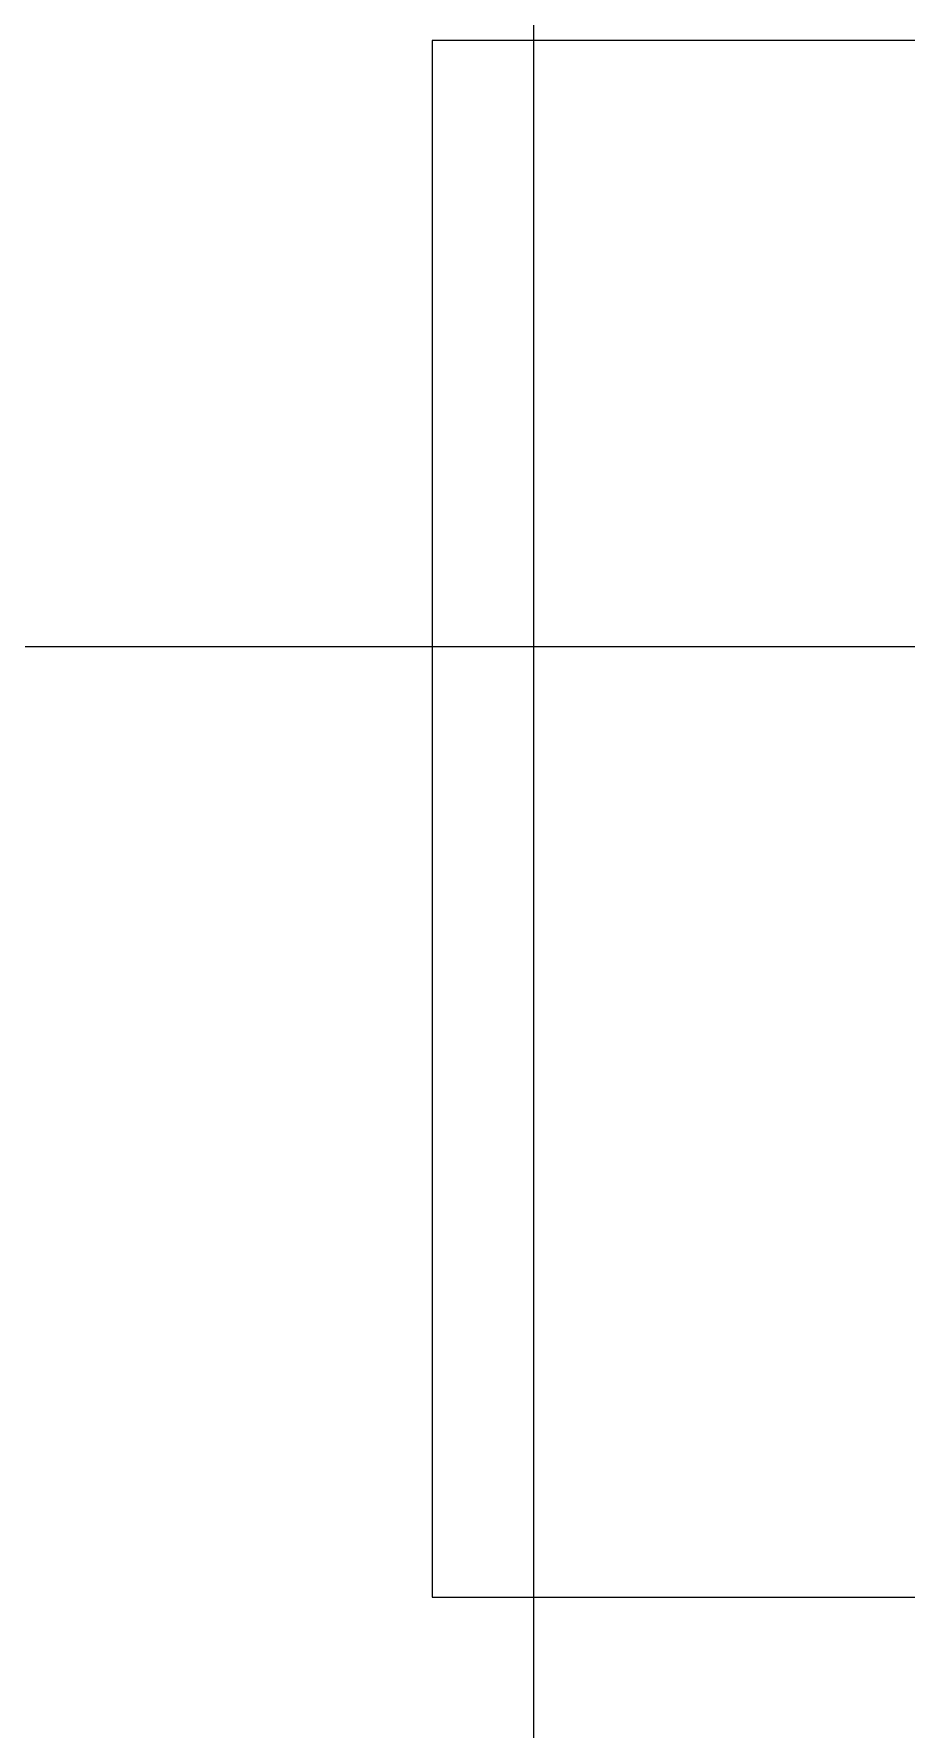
# Model space of a CAD drawing. Header units: inches. Extents: x -12418 to 183584, y -29325 to 19878.
# Drawn here: x 33959 to 34379, y -11922 to -11105 of the extents above; entities that cross this region are included whole.
import ezdxf

# ---------------------------------------------------------------- set-up
doc = ezdxf.new("R2010")
doc.units = ezdxf.units.IN
doc.header["$LTSCALE"] = 25
doc.header["$MEASUREMENT"] = 0
doc.linetypes.add('DASHDOT', pattern=[25.4, 12.7, -6.35, 0, -6.35])
doc.layers.get('0').update_dxf_attribs({"color": 8})
doc.layers.add('00-Ground Floor$0$False Ceiling', color=251, linetype='Continuous')
for name, color, linetype, lineweight in [('00-Ground Floor$0$LOADING', 253, 'Continuous', 5), ('00-Ground Floor$0$NEW Wall', 166, 'Continuous', 5), ('E-LITE-CLNG-CNDT', 6, 'DASHDOT', 35)]:
    doc.layers.add(name, color=color, linetype=linetype, lineweight=lineweight)

# ---------------------------------------------------------------- blocks, each defined once
blk = doc.blocks.new('*X143')
at = {"color": 0}
for p, q in [((13, 1), (13, 1)), ((13, 1), (13, 1)), ((13, 1), (13, 1)), ((13, 1), (13, 1)), ((13, 1), (13, 1)), ((13, 1), (13, 1)), ((13, 1), (13, 1)), ((13, 1), (13, 1)), ((13, 1), (13, 1)), ((13, 1), (13, 1)), ((13, 1), (13, 1)), ((13, 1), (13, 1)), ((13, 1), (13, 1)), ((13, 1), (13, 1)), ((13, 1), (13, 1)), ((13, 1), (14, 1)), ((13, 1), (14, 1)), ((13, 1), (14, 1)), ((13, 1), (13, 1)), ((13, 1), (13, 1)), ((13, 1), (13, 1)), ((13, 1), (13, 1)), ((13, 1), (13, 1)), ((13, 1), (13, 1)), ((13, 1), (13, 1)), ((13, 1), (13, 1)), ((13, 1), (13, 1)), ((13, 1), (13, 1)), ((13, 1), (13, 1)), ((13, 1), (13, 1)), ((13, 1), (13, 1)), ((13, 1), (13, 1)), ((13, 1), (13, 1)), ((13, 1), (13, 1)), ((13, 1), (13, 1)), ((13, 1), (13, 1)), ((13, 1), (13, 1)), ((13, 1), (13, 1)), ((13, 1), (13, 1)), ((13, 1), (13, 1)), ((13, 1), (13, 1)), ((13, 1), (13, 1)), ((13, 1), (13, 1)), ((13, 1), (13, 1)), ((13, 1), (13, 1)), ((13, 1), (13, 1)), ((13, 1), (13, 1)), ((13, 1), (13, 1)), ((13, 1), (13, 1)), ((13, 1), (13, 1)), ((13, 1), (13, 1)), ((13, 1), (13, 1)), ((13, 1), (13, 1)), ((13, 1), (13, 1)), ((13, 1), (13, 1)), ((13, 1), (13, 1)), ((13, 1), (13, 1)), ((13, 1), (13, 1)), ((13, 1), (13, 1)), ((13, 1), (13, 1)), ((13, 1), (13, 1)), ((13, 1), (13, 1)), ((13, 1), (13, 1)), ((13, 1), (13, 1)), ((13, 1), (13, 1)), ((13, 1), (13, 1)), ((13, 1), (13, 1)), ((13, 1), (13, 1)), ((13, 1), (13, 1)), ((13, 1), (13, 1)), ((13, 1), (13, 1)), ((13, 1), (13, 1)), ((13, 1), (13, 1)), ((13, 1), (13, 1)), ((13, 1), (13, 1)), ((13, 1), (13, 1)), ((13, 1), (13, 1)), ((13, 1), (13, 1)), ((13, 1), (13, 1)), ((13, 1), (13, 1)), ((13, 1), (13, 1)), ((13, 1), (13, 1)), ((13, 1), (13, 1)), ((13, 1), (13, 1)), ((13, 1), (13, 1)), ((13, 1), (13, 1)), ((13, 1), (13, 1)), ((13, 1), (13, 1)), ((13, 1), (13, 1)), ((13, 1), (13, 1)), ((13, 1), (13, 1)), ((13, 1), (13, 1)), ((13, 1), (13, 1)), ((13, 1), (13, 1)), ((13, 1), (13, 1)), ((13, 1), (13, 1)), ((13, 1), (13, 1)), ((13, 1), (13, 1)), ((13, 1), (13, 1)), ((13, 1), (13, 1)), ((13, 1), (13, 1)), ((13, 1), (13, 1)), ((13, 1), (13, 1)), ((13, 1), (13, 1)), ((13, 1), (13, 1)), ((13, 1), (13, 1)), ((13, 1), (13, 1)), ((13, 1), (13, 1)), ((13, 1), (13, 1)), ((13, 1), (13, 1)), ((13, 1), (13, 1)), ((13, 1), (13, 1)), ((13, 1), (13, 1)), ((13, 1), (13, 1)), ((13, 1), (13, 1)), ((13, 1), (13, 1)), ((13, 1), (13, 1)), ((13, 1), (13, 1)), ((13, 1), (13, 1)), ((13, 1), (13, 1)), ((13, 1), (13, 1)), ((13, 1), (13, 1)), ((13, 1), (13, 1)), ((13, 1), (14, 1)), ((13, 0), (13, 0)), ((13, 0), (13, 0)), ((13, 0), (13, 0)), ((13, 0), (13, 0)), ((13, 0), (13, 0)), ((13, 0), (13, 0)), ((13, 0), (13, 0)), ((13, 0), (13, 0)), ((13, 0), (13, 0)), ((13, 0), (13, 0)), ((13, 0), (13, 0)), ((13, 0), (13, 0)), ((13, 0), (13, 0)), ((13, 0), (13, 0)), ((13, 0), (13, 0)), ((13, 0), (13, 0)), ((13, 0), (13, 0)), ((13, 0), (13, 0)), ((13, 0), (13, 0)), ((13, 0), (13, 0)), ((13, 0), (13, 0)), ((13, 0), (13, 0)), ((13, 0), (13, 0)), ((13, 0), (13, 0)), ((13, 0), (13, 0)), ((13, 0), (13, 0)), ((13, 0), (13, 0)), ((13, 0), (13, 0)), ((13, 0), (13, 0)), ((13, 0), (13, 0)), ((13, 0), (13, 0)), ((13, 0), (13, 0)), ((13, 0), (13, 0)), ((13, 0), (13, 0)), ((13, 0), (13, 0)), ((13, 0), (13, 0)), ((13, 0), (13, 0)), ((13, 0), (13, 0)), ((13, 0), (13, 0)), ((13, 0), (13, 0)), ((13, 0), (13, 0)), ((13, 0), (13, 0)), ((13, 0), (13, 0)), ((13, 0), (13, 0)), ((13, 0), (13, 0)), ((13, 0), (13, 0)), ((13, 0), (13, 0)), ((13, 0), (13, 0)), ((13, 0), (14, 0)), ((13, 0), (14, 0)), ((13, 0), (13, 0)), ((13, 0), (14, 0)), ((14, 1), (14, 1)), ((14, 1), (14, 1)), ((14, 1), (14, 1)), ((14, 1), (14, 1)), ((14, 1), (14, 1)), ((14, 1), (14, 1)), ((14, 1), (14, 1)), ((14, 1), (14, 1)), ((14, 1), (14, 1)), ((14, 1), (14, 1)), ((14, 1), (14, 1)), ((14, 1), (14, 1)), ((14, 1), (14, 1)), ((14, 1), (14, 1)), ((14, 1), (14, 1)), ((14, 1), (14, 1)), ((14, 1), (14, 1)), ((14, 1), (14, 1)), ((14, 1), (14, 1)), ((14, 1), (14, 1)), ((14, 1), (14, 1)), ((14, 1), (14, 1)), ((14, 1), (14, 1)), ((14, 1), (14, 1)), ((14, 1), (14, 1)), ((14, 1), (14, 1)), ((14, 1), (14, 1)), ((14, 1), (14, 1)), ((14, 1), (14, 1)), ((14, 1), (14, 1)), ((14, 1), (14, 1)), ((14, 1), (14, 1)), ((14, 1), (14, 1)), ((14, 1), (14, 1)), ((14, 1), (14, 1)), ((14, 1), (14, 1)), ((14, 1), (14, 1)), ((14, 1), (14, 1)), ((14, 1), (14, 1)), ((14, 1), (14, 1)), ((14, 1), (14, 1)), ((14, 1), (14, 1)), ((14, 1), (14, 1)), ((14, 1), (14, 1)), ((14, 1), (14, 1)), ((14, 1), (14, 1)), ((14, 1), (14, 1)), ((14, 1), (14, 1)), ((14, 1), (14, 1)), ((14, 1), (14, 1)), ((14, 1), (14, 1)), ((14, 1), (14, 1)), ((14, 1), (14, 1)), ((14, 1), (14, 1)), ((14, 1), (14, 1)), ((14, 1), (14, 1)), ((14, 1), (14, 1)), ((14, 1), (14, 1)), ((14, 1), (14, 1)), ((14, 1), (14, 1)), ((14, 1), (14, 1)), ((14, 1), (14, 1)), ((14, 1), (14, 1)), ((14, 1), (14, 1)), ((14, 1), (14, 1)), ((14, 1), (14, 1)), ((14, 1), (14, 1)), ((14, 1), (14, 1)), ((14, 1), (14, 1)), ((14, 1), (14, 1)), ((14, 1), (14, 1)), ((14, 1), (14, 1)), ((14, 1), (14, 1)), ((14, 1), (14, 1)), ((14, 1), (14, 1)), ((14, 1), (14, 1)), ((14, 1), (14, 1)), ((14, 1), (14, 1)), ((14, 1), (14, 1)), ((14, 1), (14, 1)), ((14, 1), (14, 1)), ((14, 1), (14, 1)), ((14, 1), (14, 1)), ((14, 1), (14, 1)), ((14, 1), (14, 1)), ((14, 1), (14, 1)), ((14, 1), (14, 1)), ((14, 1), (14, 1)), ((14, 1), (14, 1)), ((14, 1), (14, 1)), ((14, 1), (14, 1)), ((14, 1), (14, 1)), ((14, 1), (14, 1)), ((14, 1), (14, 1)), ((14, 0), (14, 0)), ((14, 0), (14, 0)), ((14, 0), (14, 0)), ((14, 0), (14, 0)), ((14, 0), (14, 0)), ((14, 0), (14, 0)), ((14, 0), (14, 0)), ((14, 0), (14, 0)), ((14, 0), (14, 0)), ((14, 0), (14, 0)), ((14, 0), (14, 0)), ((14, 0), (14, 0)), ((14, 0), (14, 0)), ((14, 0), (14, 0)), ((14, 0), (14, 0)), ((14, 0), (14, 0)), ((14, 0), (14, 0)), ((14, 0), (14, 0)), ((14, 0), (14, 0)), ((14, 0), (14, 0)), ((14, 0), (14, 0)), ((14, 0), (14, 0)), ((14, 0), (14, 0)), ((14, 0), (14, 0)), ((14, 0), (14, 0)), ((14, 0), (14, 0)), ((14, 0), (14, 0)), ((14, 0), (14, 0)), ((14, 0), (14, 0)), ((14, 0), (14, 0)), ((14, 0), (14, 0)), ((14, 0), (14, 0)), ((14, 0), (14, 0)), ((14, 0), (14, 0)), ((14, 0), (14, 0)), ((14, 0), (14, 0)), ((14, 0), (14, 0)), ((14, 0), (14, 0)), ((14, 0), (14, 0)), ((14, 0), (14, 0)), ((14, 0), (14, 0)), ((14, 0), (14, 0)), ((14, 0), (14, 0)), ((14, 0), (14, 0)), ((14, 0), (14, 0)), ((14, 0), (14, 0)), ((14, 0), (14, 0)), ((14, 0), (14, 0)), ((13, 0), (13, 0)), ((13, 0), (14, 0)), ((13, 0), (13, 0)), ((13, 0), (14, 0)), ((13, 0), (13, 0)), ((13, 0), (14, 0)), ((13, 0), (13, 0)), ((13, 0), (13, 0)), ((13, 0), (13, 0)), ((13, 0), (13, 0)), ((13, 0), (14, 0)), ((13, 0), (13, 0)), ((13, 0), (14, 0)), ((13, 0), (13, 0)), ((13, 0), (14, 0)), ((13, 0), (13, 0)), ((13, 0), (14, 0)), ((13, 0), (13, 0)), ((13, 0), (14, 0)), ((13, 0), (13, 0)), ((13, 0), (14, 0)), ((13, 0), (13, 0)), ((13, 0), (14, 0)), ((13, 0), (13, 0)), ((13, 0), (13, 0)), ((13, 0), (13, 0)), ((13, 0), (14, 0)), ((13, 0), (13, 0)), ((13, 0), (14, 0)), ((13, 0), (13, 0)), ((13, 0), (14, 0)), ((13, 0), (13, 0)), ((13, 0), (14, 0)), ((13, 0), (13, 0)), ((13, 0), (13, 0)), ((13, 0), (13, 0)), ((13, 0), (13, 0)), ((13, 0), (13, 0)), ((13, 0), (13, 0)), ((13, 0), (13, 0)), ((13, 0), (13, 0)), ((13, 0), (13, 0)), ((13, 0), (13, 0)), ((13, 0), (13, 0)), ((13, 0), (13, 0)), ((13, 0), (13, 0)), ((13, 0), (13, 0)), ((13, 0), (13, 0)), ((13, 0), (13, 0)), ((13, 0), (13, 0)), ((13, 0), (13, 0)), ((13, 0), (13, 0)), ((13, 0), (13, 0)), ((13, 0), (13, 0)), ((13, 0), (13, 0)), ((13, 0), (13, 0)), ((13, 0), (13, 0)), ((13, 0), (13, 0)), ((13, 0), (13, 0)), ((13, 0), (13, 0)), ((13, 0), (13, 0)), ((13, 0), (13, 0)), ((13, 0), (13, 0)), ((13, 0), (13, 0)), ((13, -1), (13, -1)), ((13, -1), (13, -1)), ((13, -1), (13, -1)), ((13, -1), (13, -1)), ((13, -1), (13, -1)), ((13, -1), (14, -1)), ((13, -1), (13, -1)), ((14, 0), (14, 0)), ((14, 0), (14, 0)), ((14, 0), (14, 0)), ((14, 0), (14, 0)), ((14, 0), (14, 0)), ((14, 0), (14, 0)), ((14, 0), (14, 0)), ((14, 0), (14, 0)), ((14, 0), (14, 0)), ((14, 0), (14, 0)), ((14, 0), (14, 0)), ((14, 0), (14, 0)), ((14, 0), (14, 0)), ((14, 0), (14, 0)), ((14, 0), (14, 0)), ((13, 0), (14, 0)), ((14, 0), (14, 0)), ((14, 0), (14, 0)), ((14, 0), (14, 0)), ((14, 0), (14, 0)), ((14, 0), (14, 0)), ((14, 0), (14, 0)), ((14, 0), (14, 0)), ((14, 0), (14, 0)), ((14, 0), (14, 0)), ((14, 0), (14, 0)), ((14, 0), (14, 0)), ((14, 0), (14, 0)), ((14, 0), (14, 0)), ((14, 0), (14, 0)), ((14, 0), (14, 0)), ((14, 0), (14, 0)), ((14, 0), (14, 0)), ((14, 0), (14, 0)), ((14, 0), (14, 0)), ((14, 0), (14, 0)), ((14, 0), (14, 0)), ((14, 0), (14, 0)), ((14, 0), (14, 0)), ((14, 0), (14, 0)), ((14, 0), (14, 0)), ((14, 0), (14, 0)), ((14, 0), (14, 0)), ((14, 0), (14, 0)), ((14, 0), (14, 0)), ((14, 0), (14, 0)), ((14, 0), (14, 0)), ((14, 0), (14, 0)), ((14, 0), (14, 0)), ((14, 0), (14, 0)), ((14, -1), (14, -1)), ((14, -1), (14, -1)), ((14, -1), (14, -1)), ((14, -1), (14, -1)), ((14, -1), (14, -1))]:
    blk.add_line(p, q, dxfattribs=at)
blk = doc.blocks.new('*X142')
at = {"color": 0}
for p, q in [((5, 3), (5, 3)), ((5, 3), (5, 3)), ((5, 3), (5, 3)), ((5, 3), (5, 3)), ((5, 3), (5, 3)), ((5, 3), (5, 3)), ((5, 3), (5, 3)), ((5, 3), (5, 3)), ((5, 3), (5, 3)), ((5, 3), (5, 3)), ((5, 3), (5, 3)), ((5, 3), (5, 3)), ((5, 3), (5, 3)), ((5, 3), (5, 3)), ((5, 3), (5, 3)), ((5, 3), (5, 3)), ((5, 3), (5, 3)), ((5, 3), (5, 3)), ((5, 3), (5, 3)), ((5, 3), (5, 3)), ((5, 3), (5, 3)), ((5, 3), (5, 3)), ((5, 3), (5, 3)), ((5, 3), (5, 3)), ((5, 3), (5, 3)), ((5, 3), (5, 3)), ((5, 3), (5, 3)), ((5, 3), (5, 3)), ((5, 3), (5, 3)), ((5, 3), (5, 3)), ((5, 3), (5, 3)), ((5, 3), (5, 3)), ((5, 3), (5, 3)), ((5, 3), (5, 3)), ((5, 3), (5, 3)), ((5, 3), (5, 3)), ((5, 3), (5, 3)), ((5, 3), (5, 3)), ((5, 3), (5, 3)), ((5, 3), (5, 3)), ((5, 3), (5, 3)), ((5, 3), (5, 3)), ((5, 3), (5, 3)), ((5, 3), (5, 3)), ((5, 3), (5, 3)), ((5, 3), (5, 3)), ((5, 3), (5, 3)), ((5, 3), (5, 3)), ((5, 3), (5, 3)), ((5, 3), (5, 3)), ((5, 3), (5, 3)), ((5, 3), (5, 3)), ((5, 3), (5, 3)), ((5, 3), (5, 3)), ((5, 3), (5, 3)), ((5, 3), (5, 3)), ((5, 3), (5, 3)), ((5, 3), (5, 3)), ((5, 3), (5, 3)), ((5, 3), (5, 3)), ((5, 3), (5, 3)), ((5, 3), (5, 3)), ((5, 3), (5, 3)), ((5, 3), (5, 3)), ((5, 3), (5, 3)), ((5, 3), (5, 3)), ((6, 3), (5, 3)), ((5, 3), (5, 3)), ((6, 3), (5, 3)), ((5, 3), (5, 3)), ((6, 3), (5, 3)), ((5, 3), (5, 3)), ((6, 3), (5, 3)), ((5, 3), (5, 3)), ((5, 3), (5, 3)), ((5, 3), (5, 3)), ((5, 3), (5, 3)), ((5, 3), (5, 3)), ((5, 3), (5, 3)), ((5, 3), (5, 3)), ((5, 3), (5, 3)), ((5, 3), (5, 3)), ((5, 3), (5, 3)), ((5, 3), (5, 3)), ((5, 3), (5, 3)), ((5, 3), (5, 3)), ((5, 3), (5, 3)), ((5, 3), (5, 3)), ((5, 3), (5, 3)), ((5, 3), (5, 3)), ((5, 3), (5, 3)), ((5, 3), (5, 3)), ((5, 3), (5, 3)), ((5, 3), (5, 3)), ((5, 3), (5, 3)), ((5, 3), (5, 3)), ((6, 3), (6, 3)), ((6, 3), (6, 3)), ((6, 3), (6, 3)), ((6, 3), (6, 3)), ((6, 3), (6, 3)), ((6, 3), (6, 3)), ((6, 3), (6, 3)), ((6, 3), (6, 3)), ((6, 3), (6, 3)), ((6, 3), (6, 3)), ((6, 3), (6, 3)), ((6, 3), (6, 3)), ((6, 3), (6, 3)), ((6, 3), (6, 3)), ((6, 3), (6, 3)), ((6, 3), (6, 3)), ((6, 3), (6, 3)), ((6, 3), (6, 3)), ((6, 3), (6, 3)), ((6, 3), (6, 3)), ((6, 3), (6, 3)), ((6, 3), (6, 3)), ((6, 3), (6, 3)), ((6, 3), (6, 3)), ((6, 3), (6, 3)), ((6, 3), (6, 3)), ((6, 3), (6, 3)), ((6, 3), (6, 3)), ((6, 3), (6, 3)), ((6, 3), (6, 3)), ((6, 3), (6, 3)), ((6, 3), (6, 3)), ((6, 3), (6, 3)), ((6, 3), (6, 3)), ((6, 3), (6, 3)), ((6, 3), (6, 3)), ((6, 3), (6, 3)), ((6, 3), (6, 3)), ((6, 3), (6, 3)), ((6, 3), (6, 3)), ((6, 3), (6, 3)), ((6, 3), (6, 3)), ((6, 3), (6, 3)), ((6, 3), (6, 3)), ((6, 3), (6, 3)), ((6, 3), (6, 3)), ((6, 3), (6, 3)), ((6, 3), (6, 3)), ((6, 3), (6, 3)), ((6, 3), (6, 3)), ((6, 3), (6, 3)), ((6, 3), (6, 3)), ((6, 3), (6, 3)), ((6, 3), (6, 3)), ((6, 3), (6, 3)), ((6, 3), (6, 3)), ((6, 3), (6, 3)), ((6, 3), (6, 3)), ((6, 3), (6, 3)), ((6, 3), (6, 3)), ((6, 3), (6, 3)), ((6, 3), (6, 3)), ((6, 3), (6, 3)), ((6, 3), (6, 3)), ((6, 3), (6, 3)), ((6, 3), (6, 3)), ((6, 3), (6, 3)), ((6, 3), (6, 3)), ((6, 3), (6, 3)), ((6, 3), (6, 3)), ((6, 3), (6, 3)), ((6, 3), (6, 3)), ((6, 3), (6, 3)), ((6, 3), (6, 3)), ((6, 3), (6, 3)), ((6, 3), (6, 3)), ((6, 3), (6, 3)), ((6, 3), (6, 3)), ((6, 3), (6, 3)), ((6, 3), (6, 3)), ((6, 3), (6, 3)), ((6, 3), (6, 3)), ((6, 3), (6, 3)), ((6, 3), (6, 3)), ((6, 3), (6, 3)), ((6, 3), (6, 3)), ((6, 3), (6, 3)), ((6, 3), (6, 3)), ((6, 3), (6, 3)), ((6, 3), (6, 3)), ((6, 3), (6, 3)), ((6, 3), (6, 3)), ((6, 3), (6, 3)), ((6, 3), (6, 3)), ((6, 3), (6, 3)), ((6, 3), (6, 3)), ((6, 3), (6, 3)), ((6, 3), (6, 3)), ((6, 3), (6, 3)), ((6, 3), (6, 3)), ((6, 3), (6, 3)), ((6, 3), (6, 3)), ((6, 3), (6, 3)), ((6, 3), (6, 3)), ((6, 3), (6, 3)), ((6, 3), (6, 3)), ((6, 3), (6, 3)), ((6, 3), (6, 3)), ((6, 3), (6, 3)), ((6, 3), (6, 3)), ((6, 3), (6, 3)), ((6, 3), (6, 3)), ((6, 3), (6, 3)), ((6, 3), (6, 3)), ((6, 3), (6, 3)), ((6, 3), (6, 3)), ((6, 3), (6, 3)), ((6, 3), (6, 3)), ((6, 3), (6, 3)), ((6, 3), (6, 3)), ((6, 3), (6, 3)), ((6, 3), (6, 3)), ((6, 3), (6, 3)), ((6, 3), (6, 3)), ((6, 3), (6, 3)), ((6, 3), (6, 3)), ((6, 3), (6, 3)), ((6, 3), (6, 3)), ((6, 3), (6, 3)), ((6, 3), (6, 3)), ((6, 3), (6, 3)), ((6, 3), (6, 3)), ((6, 3), (6, 3)), ((6, 3), (6, 3)), ((6, 3), (6, 3)), ((6, 3), (6, 3)), ((6, 3), (6, 3)), ((6, 3), (6, 3)), ((6, 3), (6, 3)), ((6, 3), (6, 3)), ((6, 3), (6, 3)), ((6, 3), (6, 3)), ((6, 3), (6, 3)), ((6, 3), (6, 3)), ((6, 3), (6, 3)), ((6, 3), (6, 3)), ((6, 3), (6, 3)), ((6, 3), (6, 3)), ((6, 3), (6, 3)), ((6, 3), (6, 3)), ((6, 3), (6, 3)), ((6, 3), (6, 3)), ((6, 3), (6, 3)), ((6, 3), (6, 3)), ((6, 3), (6, 3)), ((6, 3), (6, 3)), ((6, 3), (6, 3)), ((6, 3), (6, 3)), ((6, 3), (6, 3)), ((6, 3), (6, 3)), ((6, 3), (6, 3)), ((6, 3), (6, 3)), ((6, 3), (6, 3)), ((6, 3), (6, 3)), ((6, 3), (6, 3)), ((6, 3), (6, 3)), ((6, 3), (6, 3)), ((6, 3), (6, 3)), ((6, 3), (6, 3)), ((6, 3), (6, 3)), ((6, 3), (6, 3)), ((6, 3), (6, 3)), ((6, 3), (6, 3)), ((6, 3), (6, 3)), ((6, 3), (6, 3)), ((6, 3), (6, 3)), ((6, 3), (6, 3)), ((6, 3), (6, 3)), ((6, 3), (6, 3)), ((6, 3), (6, 3)), ((6, 3), (6, 3)), ((6, 3), (6, 3)), ((6, 3), (6, 3)), ((6, 3), (6, 3)), ((6, 3), (6, 3)), ((6, 3), (6, 3)), ((6, 3), (6, 3)), ((6, 3), (6, 3)), ((6, 3), (6, 3)), ((6, 3), (6, 3)), ((6, 3), (6, 3)), ((6, 3), (6, 3)), ((6, 3), (6, 3)), ((6, 3), (6, 3)), ((6, 3), (6, 3)), ((6, 3), (6, 3)), ((6, 3), (6, 3)), ((6, 3), (6, 3)), ((6, 3), (6, 3)), ((6, 3), (6, 3)), ((6, 3), (6, 3)), ((6, 3), (6, 3)), ((6, 3), (6, 3)), ((6, 3), (6, 3)), ((6, 3), (5, 3)), ((6, 3), (5, 3)), ((6, 3), (5, 3)), ((6, 3), (5, 3)), ((6, 3), (5, 3)), ((6, 3), (6, 3)), ((6, 3), (6, 3)), ((6, 3), (6, 3)), ((6, 3), (6, 3)), ((6, 3), (6, 3)), ((6, 3), (6, 3)), ((6, 3), (6, 3)), ((6, 3), (6, 3)), ((6, 3), (6, 3)), ((6, 3), (6, 3)), ((6, 3), (6, 3)), ((6, 3), (6, 3)), ((6, 3), (6, 3)), ((6, 3), (6, 3)), ((6, 3), (6, 3)), ((6, 3), (6, 3)), ((6, 3), (6, 3)), ((6, 3), (6, 3)), ((6, 3), (6, 3)), ((6, 3), (6, 3)), ((6, 3), (6, 3)), ((6, 3), (6, 3)), ((6, 3), (6, 3)), ((6, 3), (6, 3)), ((6, 3), (6, 3)), ((6, 3), (6, 3)), ((6, 3), (6, 3)), ((6, 3), (6, 3)), ((6, 3), (6, 3)), ((6, 3), (6, 3)), ((6, 3), (6, 3)), ((6, 3), (6, 3)), ((6, 3), (6, 3)), ((6, 3), (6, 3)), ((6, 3), (6, 3)), ((6, 3), (6, 3)), ((6, 3), (6, 3)), ((6, 3), (6, 3)), ((6, 3), (6, 3)), ((6, 3), (6, 3)), ((6, 3), (6, 3)), ((6, 3), (6, 3)), ((6, 3), (6, 3)), ((6, 3), (6, 3)), ((6, 3), (6, 3)), ((6, 3), (6, 3)), ((6, 3), (6, 3)), ((6, 3), (6, 3)), ((6, 3), (6, 3)), ((6, 3), (6, 3)), ((6, 3), (6, 3)), ((6, 3), (6, 3)), ((6, 3), (6, 3)), ((6, 3), (6, 3)), ((6, 3), (6, 3)), ((6, 3), (6, 3)), ((6, 3), (6, 3)), ((6, 3), (6, 3)), ((6, 3), (6, 3)), ((6, 3), (6, 3)), ((6, 3), (6, 3)), ((6, 3), (6, 3)), ((6, 3), (6, 3)), ((6, 3), (6, 3)), ((6, 3), (6, 3)), ((6, 3), (6, 3)), ((6, 3), (6, 3)), ((6, 3), (6, 3)), ((6, 3), (6, 3)), ((6, 3), (6, 3)), ((6, 3), (6, 3)), ((6, 3), (6, 3)), ((6, 3), (6, 3)), ((6, 3), (6, 3)), ((6, 3), (6, 3)), ((6, 3), (6, 3)), ((6, 3), (6, 3)), ((6, 3), (6, 3)), ((6, 3), (6, 3)), ((6, 3), (6, 3)), ((6, 3), (6, 3)), ((6, 3), (6, 3)), ((6, 3), (6, 3)), ((6, 3), (6, 3)), ((6, 3), (6, 3)), ((6, 3), (6, 3)), ((6, 3), (6, 3)), ((6, 3), (6, 3)), ((6, 3), (6, 3)), ((6, 3), (6, 3)), ((6, 3), (6, 3)), ((6, 3), (6, 3)), ((6, 3), (6, 3)), ((6, 3), (6, 3)), ((6, 3), (6, 3)), ((6, 3), (6, 3)), ((6, 3), (6, 3)), ((6, 3), (6, 3)), ((6, 3), (6, 3)), ((6, 3), (6, 3)), ((6, 3), (6, 3)), ((6, 3), (6, 3)), ((6, 3), (6, 3)), ((6, 3), (6, 3)), ((6, 3), (6, 3)), ((6, 3), (6, 3)), ((6, 3), (6, 3)), ((6, 3), (6, 3)), ((6, 3), (6, 3)), ((6, 3), (6, 3)), ((6, 3), (6, 3)), ((6, 3), (6, 3)), ((6, 3), (6, 3)), ((6, 3), (6, 3)), ((6, 3), (6, 3)), ((6, 3), (6, 3)), ((6, 3), (6, 3)), ((6, 3), (6, 3)), ((6, 3), (6, 3)), ((6, 3), (6, 3)), ((6, 3), (6, 3)), ((6, 3), (6, 3)), ((6, 3), (6, 3)), ((6, 3), (6, 3)), ((6, 3), (6, 3)), ((6, 3), (6, 3)), ((6, 3), (6, 3)), ((6, 3), (6, 3)), ((6, 3), (6, 3)), ((6, 3), (6, 3)), ((6, 3), (6, 3)), ((6, 3), (6, 3)), ((6, 3), (6, 3)), ((6, 3), (6, 3)), ((6, 3), (6, 3)), ((6, 3), (6, 3)), ((6, 3), (6, 3)), ((6, 3), (6, 3)), ((6, 3), (6, 3)), ((6, 3), (6, 3)), ((6, 3), (6, 3)), ((6, 3), (6, 3)), ((6, 3), (6, 3)), ((6, 3), (6, 3)), ((6, 3), (6, 3)), ((6, 3), (6, 3)), ((6, 3), (6, 3)), ((6, 3), (6, 3)), ((6, 3), (6, 3)), ((6, 3), (6, 3)), ((6, 3), (6, 3)), ((6, 3), (6, 3)), ((6, 3), (6, 3)), ((6, 3), (6, 3)), ((6, 3), (6, 3)), ((6, 3), (6, 3)), ((6, 3), (6, 3)), ((6, 3), (6, 3)), ((6, 3), (6, 3)), ((6, 3), (6, 3)), ((6, 3), (6, 3)), ((6, 3), (6, 3)), ((6, 3), (6, 3)), ((6, 3), (6, 3)), ((6, 3), (6, 3)), ((6, 3), (6, 3)), ((6, 3), (6, 3)), ((6, 3), (6, 3)), ((6, 3), (6, 3)), ((6, 3), (6, 3)), ((6, 3), (6, 3)), ((6, 3), (6, 3)), ((6, 3), (6, 3)), ((6, 3), (6, 3)), ((6, 3), (6, 3)), ((6, 3), (6, 3)), ((6, 3), (6, 3)), ((6, 3), (6, 3)), ((6, 3), (6, 3)), ((6, 3), (6, 3)), ((6, 3), (6, 3)), ((6, 3), (6, 3)), ((6, 3), (6, 3)), ((6, 3), (6, 3)), ((6, 3), (6, 3)), ((6, 3), (6, 3)), ((6, 3), (6, 3)), ((6, 3), (6, 3)), ((6, 3), (6, 3)), ((6, 3), (6, 3)), ((6, 3), (6, 3)), ((6, 3), (6, 3)), ((6, 3), (6, 3)), ((6, 3), (6, 3)), ((6, 3), (6, 3)), ((6, 3), (6, 3)), ((6, 3), (6, 3)), ((6, 3), (6, 3)), ((6, 3), (6, 3)), ((6, 3), (6, 3)), ((6, 3), (6, 3)), ((6, 3), (6, 3)), ((6, 3), (6, 3)), ((6, 3), (6, 3)), ((6, 3), (6, 3)), ((6, 3), (6, 3)), ((6, 3), (6, 3)), ((6, 3), (6, 3)), ((6, 3), (6, 3)), ((6, 3), (6, 3)), ((6, 3), (6, 3)), ((6, 3), (6, 3)), ((6, 3), (6, 3)), ((6, 3), (6, 3)), ((6, 3), (6, 3)), ((6, 3), (6, 3)), ((6, 3), (6, 3)), ((6, 3), (6, 3)), ((6, 3), (6, 3)), ((6, 3), (6, 3)), ((6, 3), (6, 3)), ((6, 3), (6, 3)), ((6, 3), (6, 3)), ((6, 3), (6, 3)), ((6, 3), (6, 3)), ((6, 3), (6, 3)), ((6, 3), (6, 3)), ((6, 3), (6, 3)), ((6, 3), (6, 3)), ((6, 3), (6, 3)), ((6, 3), (6, 3)), ((6, 3), (6, 3)), ((6, 3), (6, 3)), ((6, 3), (6, 3)), ((6, 3), (6, 3)), ((6, 3), (6, 3)), ((6, 3), (6, 3)), ((6, 3), (6, 3)), ((6, 3), (6, 3)), ((6, 3), (6, 3)), ((6, 3), (6, 3)), ((6, 3), (6, 3)), ((6, 3), (6, 3)), ((6, 3), (6, 3)), ((6, 3), (6, 3)), ((6, 3), (6, 3)), ((6, 3), (6, 3)), ((6, 3), (6, 3)), ((6, 3), (6, 3)), ((6, 3), (6, 3)), ((6, 3), (6, 3)), ((6, 3), (6, 3)), ((6, 3), (6, 3)), ((6, 3), (6, 3)), ((6, 3), (6, 3)), ((6, 3), (6, 3)), ((6, 3), (6, 3)), ((6, 3), (6, 3)), ((6, 3), (6, 3)), ((6, 3), (6, 3)), ((6, 3), (6, 3)), ((6, 3), (6, 3)), ((6, 3), (6, 3)), ((6, 3), (6, 3)), ((6, 3), (6, 3)), ((6, 3), (6, 3)), ((6, 3), (6, 3)), ((6, 3), (6, 3)), ((6, 3), (6, 3)), ((6, 3), (6, 3)), ((6, 3), (6, 3)), ((6, 3), (6, 3)), ((6, 3), (6, 3)), ((6, 3), (6, 3)), ((6, 3), (6, 3)), ((6, 3), (6, 3)), ((6, 3), (6, 3)), ((6, 3), (6, 3)), ((6, 3), (6, 3)), ((6, 3), (6, 3)), ((6, 3), (6, 3)), ((6, 3), (6, 3)), ((6, 3), (6, 3)), ((6, 3), (6, 3)), ((6, 3), (6, 3)), ((6, 3), (6, 3)), ((6, 3), (6, 3)), ((6, 3), (6, 3)), ((6, 3), (6, 3)), ((6, 3), (6, 3)), ((6, 3), (6, 3)), ((6, 3), (6, 3)), ((6, 3), (6, 3)), ((6, 3), (6, 3)), ((6, 3), (6, 3)), ((6, 3), (6, 3)), ((6, 3), (6, 3)), ((6, 3), (6, 3)), ((6, 3), (6, 3)), ((6, 3), (6, 3)), ((6, 3), (6, 3)), ((6, 3), (6, 3)), ((6, 3), (6, 3)), ((6, 3), (6, 3)), ((6, 3), (6, 3)), ((6, 3), (6, 3)), ((6, 3), (6, 3)), ((6, 3), (6, 3)), ((6, 3), (6, 3)), ((6, 3), (6, 3)), ((6, 3), (6, 3)), ((6, 3), (6, 3)), ((6, 3), (6, 3)), ((6, 3), (6, 3)), ((6, 3), (6, 3)), ((6, 3), (6, 3)), ((6, 3), (6, 3))]:
    blk.add_line(p, q, dxfattribs=at)
blk = doc.blocks.new('00-Ground Floor$0$GF21043-P')
at = {"color": 0}
for p, q in [((0.8, 0.75), (-0.8, 0.75)), ((0.8, 0), (0.8, 0.75)), ((-0.8, 0), (0.8, 0))]:
    blk.add_line(p, q, dxfattribs=at)
for points in [[(0.8, 0.75), (0.8, 0.75), (0.8, 0.75), (0.8, 0.75), (0.8, 0.75), (0.8, 0.75), (0.8, 0.75), (0.8, 0.75), (0.8, 0.75), (0.8, 0.75), (0.8, 0.75), (0.8, 0.75), (0.8, 0.75), (0.8, 0.75), (0.8, 0.75), (0.8, 0.75), (0.8, 0.75), (0.8, 0.75), (0.8, 0.75), (0.8, 0.75), (0.8, 0.75), (0.8, 0.75), (0.8, 0.75), (0.8, 0.75), (0.8, 0.75), (0.8, 0.75), (0.8, 0.75), (0.8, 0.75), (0.8, 0.75), (0.8, 0.75), (0.8, 0.75), (0.8, 0.75), (0.8, 0.75), (0.8, 0.75), (0.8, 0.75), (0.8, 0.75), (0.8, 0.75), (0.8, 0.75), (0.8, 0.75), (0.8, 0.75), (0.8, 0.75), (0.8, 0.75), (0.8, 0.75), (0.8, 0.75), (0.8, 0.75), (0.8, 0.75), (0.8, 0.75), (0.8, 0.75), (0.8, 0.75), (0.8, 0.75), (0.8, 0.75), (0.8, 0.75), (0.8, 0.75), (0.8, 0.75), (0.8, 0.75), (0.8, 0.75), (0.8, 0.75), (0.8, 0.75), (0.8, 0.75), (0.8, 0.75), (0.8, 0.75), (0.8, 0.75), (0.8, 0.75), (0.8, 0.75), (0.8, 0.75), (0.8, 0.75), (0.8, 0.75), (0.8, 0.75), (0.8, 0.75), (0.8, 0.75), (0.8, 0.75), (0.8, 0.75), (0.8, 0.75), (0.8, 0.75), (0.8, 0.75), (0.8, 0.75), (0.8, 0.75), (0.8, 0.75), (0.8, 0.75), (0.8, 0.75), (0.8, 0.75), (0.8, 0.75), (0.8, 0.75), (0.8, 0.75), (0.8, 0.75), (0.8, 0.75), (0.8, 0.75), (0.8, 0.75), (0.8, 0.75), (0.8, 0.75), (0.8, 0.75), (0.8, 0.75), (0.8, 0.75), (0.8, 0.75), (0.8, 0.75), (0.8, 0.75), (0.8, 0.75), (0.8, 0.75), (0.8, 0.75), (0.8, 0.75), (0.8, 0.75), (0.8, 0.75), (0.8, 0.75), (0.8, 0.75), (0.8, 0.75), (0.8, 0.75), (0.8, 0.75), (0.8, 0.75), (0.8, 0.75), (0.8, 0.75), (0.8, 0.75), (0.8, 0.75), (0.8, 0.75), (0.8, 0.75), (0.8, 0.75), (0.8, 0.75), (0.8, 0.75), (0.8, 0.75), (0.8, 0.75), (0.8, 0.75), (0.8, 0.75), (0.8, 0.75), (0.8, 0.75), (0.8, 0.75), (0.8, 0.75), (0.8, 0.75), (0.8, 0.75), (0.8, 0.75), (0.8, 0.75), (0.8, 0.75), (0.8, 0.75), (0.8, 0.75), (0.8, 0.75), (0.8, 0.75), (0.8, 0.75), (0.8, 0.75), (0.8, 0.75), (0.8, 0.75), (0.8, 0.75), (0.8, 0.75), (0.8, 0.75), (0.8, 0.75), (0.8, 0.75), (0.8, 0.75), (0.8, 0.75), (0.8, 0.75), (0.8, 0.75), (0.8, 0.75), (0.8, 0.75), (0.8, 0.75), (0.8, 0.75), (0.8, 0.75), (0.8, 0.75), (0.8, 0.75), (0.8, 0.75), (0.8, 0.75), (0.8, 0.75), (0.8, 0.75), (0.8, 0.75), (0.8, 0.75), (0.8, 0.75), (0.8, 0.75), (0.8, 0.75), (0.8, 0.75), (0.8, 0.75), (0.8, 0.75), (0.8, 0.75), (0.8, 0.75), (0.8, 0.75), (0.8, 0.75), (0.8, 0.75), (0.8, 0.75), (0.8, 0.75), (0.8, 0.75), (0.8, 0.75), (0.8, 0.75), (0.8, 0.75), (0.8, 0.75), (0.8, 0.75), (0.8, 0.75), (0.8, 0.75), (0.8, 0.75), (0.8, 0.75), (0.8, 0.75), (0.8, 0.75), (0.8, 0.75), (0.8, 0.75), (0.8, 0.75), (0.8, 0.75), (0.8, 0.75), (0.8, 0.75), (0.8, 0.75), (0.8, 0.75), (0.8, 0.75), (0.8, 0.75), (0.8, 0.75), (0.8, 0.75), (0.8, 0.75), (0.8, 0.75), (0.8, 0.75), (0.8, 0.75), (0.8, 0.75), (0.8, 0.75), (0.8, 0.75), (0.8, 0.75), (0.8, 0.75), (0.8, 0.75), (0.8, 0.75), (0.8, 0.75), (0.8, 0.75), (0.8, 0.75), (0.8, 0.75), (0.8, 0.75), (0.8, 0.75), (0.8, 0.75), (0.8, 0.75), (0.8, 0.75), (0.8, 0.75), (0.8, 0.75), (0.8, 0.75), (0.8, 0.75), (0.8, 0.75), (0.8, 0.75), (0.8, 0.75), (0.8, 0.75), (0.8, 0.75), (0.8, 0.75), (0.8, 0.75), (0.8, 0.75), (0.8, 0.75), (0.8, 0.75), (0.8, 0.75), (0.8, 0.75), (0.8, 0.75), (0.8, 0.75), (0.8, 0.75), (0.8, 0.75), (0.8, 0.75), (0.8, 0.75), (0.8, 0.75), (0.8, 0.75), (0.8, 0.75), (0.8, 0.75), (0.8, 0.75), (0.8, 0.75), (0.8, 0.75), (0.8, 0.75), (0.8, 0.75), (0.8, 0.75), (0.8, 0.75), (0.8, 0.75), (0.8, 0.75), (0.8, 0.75), (0.8, 0.75), (0.8, 0.75), (0.8, 0.75), (0.8, 0.75), (0.8, 0.75), (0.8, 0.75), (0.8, 0.75), (0.8, 0.75), (0.8, 0.75), (0.8, 0.75), (0.8, 0.75), (0.8, 0.75), (0.8, 0.75), (0.8, 0.75), (0.8, 0.75), (0.8, 0.75), (0.8, 0.75), (0.8, 0.75), (0.8, 0.75), (0.8, 0.75), (0.8, 0.75), (0.8, 0.75), (0.8, 0.75), (0.8, 0.75)], [(0.8, 0.75), (0.8, 0.75), (0.8, 0.75), (0.8, 0.75), (0.8, 0.75), (0.8, 0.75), (0.8, 0.75), (0.8, 0.75), (0.8, 0.75), (0.8, 0.75), (0.8, 0.75), (0.8, 0.75), (0.8, 0.75), (0.8, 0.75), (0.8, 0.75), (0.8, 0.75), (0.8, 0.75), (0.8, 0.75), (0.8, 0.75), (0.8, 0.75), (0.8, 0.75), (0.8, 0.75), (0.8, 0.75), (0.8, 0.75), (0.8, 0.75), (0.8, 0.75), (0.8, 0.75), (0.8, 0.75), (0.8, 0.75), (0.8, 0.75), (0.8, 0.75), (0.8, 0.75), (0.8, 0.75), (0.8, 0.75), (0.8, 0.75), (0.8, 0.75), (0.8, 0.75), (0.8, 0.75), (0.8, 0.75), (0.8, 0.75), (0.8, 0.75), (0.8, 0.75), (0.8, 0.75), (0.8, 0.75), (0.8, 0.75), (0.8, 0.75), (0.8, 0.75), (0.8, 0.75), (0.8, 0.75), (0.8, 0.75), (0.8, 0.75), (0.8, 0.75), (0.8, 0.75), (0.8, 0.75), (0.8, 0.75), (0.8, 0.75), (0.8, 0.75), (0.8, 0.75), (0.8, 0.75), (0.8, 0.75), (0.8, 0.75), (0.8, 0.75), (0.8, 0.75), (0.8, 0.75), (0.8, 0.75), (0.8, 0.75), (0.8, 0.75), (0.8, 0.75), (0.8, 0.75), (0.8, 0.75), (0.8, 0.75), (0.8, 0.75), (0.8, 0.75), (0.8, 0.75), (0.8, 0.75), (0.8, 0.75), (0.8, 0.75), (0.8, 0.75), (0.8, 0.75), (0.8, 0.75), (0.8, 0.75), (0.8, 0.75), (0.8, 0.75), (0.8, 0.75), (0.8, 0.75), (0.8, 0.75), (0.8, 0.75), (0.8, 0.75), (0.8, 0.75), (0.8, 0.75), (0.8, 0.75), (0.8, 0.75), (0.8, 0.75), (0.8, 0.75), (0.8, 0.75), (0.8, 0.75), (0.8, 0.75), (0.8, 0.75), (0.8, 0.75), (0.8, 0.75), (0.8, 0.75), (0.8, 0.75), (0.8, 0.75), (0.8, 0.75), (0.8, 0.75), (0.8, 0.75), (0.8, 0.75), (0.8, 0.75), (0.8, 0.75), (0.8, 0.75), (0.8, 0.75), (0.8, 0.75), (0.8, 0.75), (0.8, 0.75), (0.8, 0.75), (0.8, 0.75), (0.8, 0.75), (0.8, 0.75), (0.8, 0.75), (0.8, 0.75), (0.8, 0.75), (0.8, 0.75), (0.8, 0.75), (0.8, 0.75), (0.8, 0.75), (0.8, 0.75), (0.8, 0.75), (0.8, 0.75), (0.8, 0.75), (0.8, 0.75), (0.8, 0.75), (0.8, 0.75), (0.8, 0.75), (0.8, 0.75), (0.8, 0.75), (0.8, 0.75), (0.8, 0.75), (0.8, 0.75), (0.8, 0.75), (0.8, 0.75), (0.8, 0.75), (0.8, 0.75), (0.8, 0.75), (0.8, 0.75), (0.8, 0.75), (0.8, 0.75), (0.8, 0.75), (0.8, 0.75), (0.8, 0.75), (0.8, 0.75), (0.8, 0.75), (0.8, 0.75), (0.8, 0.75), (0.8, 0.75), (0.8, 0.75), (0.8, 0.75), (0.8, 0.75), (0.8, 0.75), (0.8, 0.75), (0.8, 0.75), (0.8, 0.75), (0.8, 0.75), (0.8, 0.75), (0.8, 0.75), (0.8, 0.75), (0.8, 0.75), (0.8, 0.75), (0.8, 0.75), (0.8, 0.75), (0.8, 0.75), (0.8, 0.75), (0.8, 0.75), (0.8, 0.75), (0.8, 0.75), (0.8, 0.75), (0.8, 0.75), (0.8, 0.75), (0.8, 0.75), (0.8, 0.75), (0.8, 0.75), (0.8, 0.75), (0.8, 0.75), (0.8, 0.75), (0.8, 0.75), (0.8, 0.75), (0.8, 0.75), (0.8, 0.75), (0.8, 0.75), (0.8, 0.75), (0.8, 0.75), (0.8, 0.75), (0.8, 0.75), (0.8, 0.75), (0.8, 0.75), (0.8, 0.75), (0.8, 0.75), (0.8, 0.75), (0.8, 0.75), (0.8, 0.75), (0.8, 0.75), (0.8, 0.75), (0.8, 0.75), (0.8, 0.75), (0.8, 0.75), (0.8, 0.75), (0.8, 0.75), (0.8, 0.75), (0.8, 0.75), (0.8, 0.75), (0.8, 0.75), (0.8, 0.75), (0.8, 0.75), (0.8, 0.75), (0.8, 0.75), (0.8, 0.75), (0.8, 0.75), (0.8, 0.75), (0.8, 0.75), (0.8, 0.75)], [(0.8, 0.75), (0.8, 0.75), (0.8, 0.75), (0.8, 0.75), (0.8, 0.75), (0.8, 0.75), (0.8, 0.75), (0.8, 0.75), (0.8, 0.75), (0.8, 0.75), (0.8, 0.75), (0.8, 0.75), (0.8, 0.75), (0.8, 0.75), (0.8, 0.75), (0.8, 0.75), (0.8, 0.75), (0.8, 0.75), (0.8, 0.75), (0.8, 0.75), (0.8, 0.75), (0.8, 0.75), (0.8, 0.75), (0.8, 0.75), (0.8, 0.75), (0.8, 0.75), (0.8, 0.75), (0.8, 0.75), (0.8, 0.75), (0.8, 0.75), (0.8, 0.75), (0.8, 0.75), (0.8, 0.75), (0.8, 0.75), (0.8, 0.75), (0.8, 0.75), (0.8, 0.75), (0.8, 0.75), (0.8, 0.75), (0.8, 0.75), (0.8, 0.75), (0.8, 0.75), (0.8, 0.75), (0.8, 0.75), (0.8, 0.75), (0.8, 0.75), (0.8, 0.75), (0.8, 0.75), (0.8, 0.75), (0.8, 0.75), (0.8, 0.75), (0.8, 0.75), (0.8, 0.75), (0.8, 0.75), (0.8, 0.75), (0.8, 0.75), (0.8, 0.75), (0.8, 0.75), (0.8, 0.75), (0.8, 0.75), (0.8, 0.75), (0.8, 0.75), (0.8, 0.75), (0.8, 0.75), (0.8, 0.75), (0.8, 0.75), (0.8, 0.75), (0.8, 0.75), (0.8, 0.75), (0.8, 0.75), (0.8, 0.75), (0.8, 0.75), (0.8, 0.75), (0.8, 0.75), (0.8, 0.75), (0.8, 0.75), (0.8, 0.75), (0.8, 0.75), (0.8, 0.75), (0.8, 0.75), (0.8, 0.75), (0.8, 0.75), (0.8, 0.75), (0.8, 0.75), (0.8, 0.75), (0.8, 0.75), (0.8, 0.75), (0.8, 0.75), (0.8, 0.75), (0.8, 0.75), (0.8, 0.75), (0.8, 0.75), (0.8, 0.75), (0.8, 0.75), (0.8, 0.75), (0.8, 0.75), (0.8, 0.75), (0.8, 0.75), (0.8, 0.75), (0.8, 0.75), (0.8, 0.75), (0.8, 0.75), (0.8, 0.75), (0.8, 0.75), (0.8, 0.75), (0.8, 0.75), (0.8, 0.75), (0.8, 0.75), (0.8, 0.75), (0.8, 0.75), (0.8, 0.75), (0.8, 0.75), (0.8, 0.75), (0.8, 0.75), (0.8, 0.75), (0.8, 0.75), (0.8, 0.75), (0.8, 0.75), (0.8, 0.75), (0.8, 0.75), (0.8, 0.75), (0.8, 0.75), (0.8, 0.75), (0.8, 0.75), (0.8, 0.75), (0.8, 0.75), (0.8, 0.75), (0.8, 0.75), (0.8, 0.75), (0.8, 0.75), (0.8, 0.75), (0.8, 0.75), (0.8, 0.75), (0.8, 0.75), (0.8, 0.75), (0.8, 0.75), (0.8, 0.75), (0.8, 0.75), (0.8, 0.75), (0.8, 0.75), (0.8, 0.75), (0.8, 0.75), (0.8, 0.75), (0.8, 0.75), (0.8, 0.75), (0.8, 0.75), (0.8, 0.75), (0.8, 0.75), (0.8, 0.75), (0.8, 0.75), (0.8, 0.75), (0.8, 0.75), (0.8, 0.75), (0.8, 0.75), (0.8, 0.75), (0.8, 0.75), (0.8, 0.75), (0.8, 0.75), (0.8, 0.75), (0.8, 0.75), (0.8, 0.75), (0.8, 0.75), (0.8, 0.75), (0.8, 0.75), (0.8, 0.75), (0.8, 0.75), (0.8, 0.75), (0.8, 0.75), (0.8, 0.75), (0.8, 0.75), (0.8, 0.75), (0.8, 0.75), (0.8, 0.75), (0.8, 0.75), (0.8, 0.75), (0.8, 0.75), (0.8, 0.75), (0.8, 0.75), (0.8, 0.75), (0.8, 0.75), (0.8, 0.75), (0.8, 0.75), (0.8, 0.75), (0.8, 0.75), (0.8, 0.75), (0.8, 0.75), (0.8, 0.75), (0.8, 0.75), (0.8, 0.75), (0.8, 0.75), (0.8, 0.75), (0.8, 0.75), (0.8, 0.75), (0.8, 0.75), (0.8, 0.75), (0.8, 0.75), (0.8, 0.75), (0.8, 0.75), (0.8, 0.75), (0.8, 0.75), (0.8, 0.75), (0.8, 0.75), (0.8, 0.75), (0.8, 0.75), (0.8, 0.75), (0.8, 0.75), (0.8, 0.75), (0.8, 0.75), (0.8, 0.75), (0.8, 0.75), (0.8, 0.75), (0.8, 0.75), (0.8, 0.75), (0.8, 0.75)]]:
    blk.add_lwpolyline(points, close=True, dxfattribs=at)
at = {"layer": '00-Ground Floor$0$NEW Wall', "color": 0, "linetype": 'Continuous'}
for points in [[(0.8, 0.75), (0.8, 0.75), (0.8, 0.75), (0.8, 0.75), (0.8, 0.75), (0.8, 0.75), (0.8, 0.75), (0.8, 0.75), (0.8, 0.75), (0.8, 0.75)], [(0.8, 0.75), (0.8, 0.75), (0.8, 0.75), (0.8, 0.75), (0.8, 0.75), (0.8, 0.75), (0.8, 0.75), (0.8, 0.75), (0.8, 0.75)], [(0.8, 0.75), (0.8, 0.75), (0.8, 0.75), (0.8, 0.75), (0.8, 0.75), (0.8, 0.75), (0.8, 0.75), (0.8, 0.75), (0.8, 0.75), (0.8, 0.75), (0.8, 0.75), (0.8, 0.75), (0.8, 0.75), (0.8, 0.75), (0.8, 0.75), (0.8, 0.75), (0.8, 0.75), (0.8, 0.75)], [(0.8, 0.75), (0.8, 0.75), (0.8, 0.75), (0.8, 0.75), (0.8, 0.75), (0.8, 0.75), (0.8, 0.75)], [(0.8, 0.75), (0.8, 0.75), (0.8, 0.75), (0.8, 0.75), (0.8, 0.75), (0.8, 0.75), (0.8, 0.75), (0.8, 0.75), (0.8, 0.75), (0.8, 0.75), (0.8, 0.75), (0.8, 0.75), (0.8, 0.75), (0.8, 0.75), (0.8, 0.75)], [(0.8, 0.75), (0.8, 0.75), (0.8, 0.75), (0.8, 0.75), (0.8, 0.75), (0.8, 0.75), (0.8, 0.75), (0.8, 0.75), (0.8, 0.75), (0.8, 0.75)], [(0.8, 0.75), (0.8, 0.75), (0.8, 0.75), (0.8, 0.75), (0.8, 0.75), (0.8, 0.75), (0.8, 0.75), (0.8, 0.75), (0.8, 0.75), (0.8, 0.75), (0.8, 0.75), (0.8, 0.75)], [(0.8, 0.75), (0.8, 0.75), (0.8, 0.75), (0.8, 0.75), (0.8, 0.75), (0.8, 0.75), (0.8, 0.75), (0.8, 0.75), (0.8, 0.75), (0.8, 0.75)], [(0.8, 0.75), (0.8, 0.75), (0.8, 0.75), (0.8, 0.75), (0.8, 0.75), (0.8, 0.75), (0.8, 0.75), (0.8, 0.75), (0.8, 0.75), (0.8, 0.75)], [(0.8, 0.75), (0.8, 0.75), (0.8, 0.75), (0.8, 0.75), (0.8, 0.75), (0.8, 0.75), (0.8, 0.75), (0.8, 0.75)], [(0.8, 0.75), (0.8, 0.75), (0.8, 0.75), (0.8, 0.75), (0.8, 0.75), (0.8, 0.75), (0.8, 0.75), (0.8, 0.75), (0.8, 0.75), (0.8, 0.75), (0.8, 0.75), (0.8, 0.75), (0.8, 0.75), (0.8, 0.75), (0.8, 0.75), (0.8, 0.75), (0.8, 0.75), (0.8, 0.75), (0.8, 0.75), (0.8, 0.75), (0.8, 0.75), (0.8, 0.75), (0.8, 0.75), (0.8, 0.75), (0.8, 0.75), (0.8, 0.75), (0.8, 0.75), (0.8, 0.75), (0.8, 0.75), (0.8, 0.75), (0.8, 0.75), (0.8, 0.75), (0.8, 0.75), (0.8, 0.75), (0.8, 0.75), (0.8, 0.75), (0.8, 0.75), (0.8, 0.75), (0.8, 0.75), (0.8, 0.75), (0.8, 0.75), (0.8, 0.75), (0.8, 0.75), (0.8, 0.75), (0.8, 0.75), (0.8, 0.75), (0.8, 0.75), (0.8, 0.75), (0.8, 0.75), (0.8, 0.75), (0.8, 0.75), (0.8, 0.75), (0.8, 0.75), (0.8, 0.75), (0.8, 0.75), (0.8, 0.75), (0.8, 0.75), (0.8, 0.75), (0.8, 0.75), (0.8, 0.75), (0.8, 0.75), (0.8, 0.75), (0.8, 0.75), (0.8, 0.75), (0.8, 0.75), (0.8, 0.75), (0.8, 0.75), (0.8, 0.75), (0.8, 0.75), (0.8, 0.75), (0.8, 0.75), (0.8, 0.75), (0.8, 0.75), (0.8, 0.75), (0.8, 0.75), (0.8, 0.75), (0.8, 0.75), (0.8, 0.75), (0.8, 0.75), (0.8, 0.75), (0.8, 0.75), (0.8, 0.75), (0.8, 0.75), (0.8, 0.75), (0.8, 0.75), (0.8, 0.75), (0.8, 0.75), (0.8, 0.75), (0.8, 0.75), (0.8, 0.75), (0.8, 0.75), (0.8, 0.75), (0.8, 0.75), (0.8, 0.75), (0.8, 0.75), (0.8, 0.75), (0.8, 0.75), (0.8, 0.75), (0.8, 0.75), (0.8, 0.75), (0.8, 0.75), (0.8, 0.75), (0.8, 0.75), (0.8, 0.75), (0.8, 0.75), (0.8, 0.75), (0.8, 0.75), (0.8, 0.75), (0.8, 0.75), (0.8, 0.75), (0.8, 0.75)], [(0.8, 0.75), (0.8, 0.75), (0.8, 0.75), (0.8, 0.75), (0.8, 0.75), (0.8, 0.75), (0.8, 0.75), (0.8, 0.75), (0.8, 0.75), (0.8, 0.75), (0.8, 0.75), (0.8, 0.75), (0.8, 0.75), (0.8, 0.75), (0.8, 0.75), (0.8, 0.75), (0.8, 0.75)], [(0.8, 0.75), (0.8, 0.75), (0.8, 0.75), (0.8, 0.75), (0.8, 0.75), (0.8, 0.75), (0.8, 0.75)], [(0.8, 0.75), (0.8, 0.75), (0.8, 0.75), (0.8, 0.75), (0.8, 0.75), (0.8, 0.75), (0.8, 0.75), (0.8, 0.75), (0.8, 0.75), (0.8, 0.75), (0.8, 0.75), (0.8, 0.75), (0.8, 0.75), (0.8, 0.75), (0.8, 0.75), (0.8, 0.75), (0.8, 0.75), (0.8, 0.75), (0.8, 0.75), (0.8, 0.75), (0.8, 0.75), (0.8, 0.75), (0.8, 0.75), (0.8, 0.75), (0.8, 0.75), (0.8, 0.75), (0.8, 0.75), (0.8, 0.75), (0.8, 0.75), (0.8, 0.75), (0.8, 0.75), (0.8, 0.75), (0.8, 0.75), (0.8, 0.75), (0.8, 0.75), (0.8, 0.75), (0.8, 0.75), (0.8, 0.75), (0.8, 0.75), (0.8, 0.75), (0.8, 0.75), (0.8, 0.75), (0.8, 0.75), (0.8, 0.75), (0.8, 0.75), (0.8, 0.75), (0.8, 0.75), (0.8, 0.75), (0.8, 0.75), (0.8, 0.75), (0.8, 0.75), (0.8, 0.75), (0.8, 0.75), (0.8, 0.75), (0.8, 0.75), (0.8, 0.75), (0.8, 0.75), (0.8, 0.75), (0.8, 0.75), (0.8, 0.75), (0.8, 0.75), (0.8, 0.75), (0.8, 0.75), (0.8, 0.75), (0.8, 0.75), (0.8, 0.75), (0.8, 0.75), (0.8, 0.75), (0.8, 0.75), (0.8, 0.75), (0.8, 0.75), (0.8, 0.75), (0.8, 0.75), (0.8, 0.75), (0.8, 0.75), (0.8, 0.75), (0.8, 0.75), (0.8, 0.75), (0.8, 0.75), (0.8, 0.75), (0.8, 0.75), (0.8, 0.75), (0.8, 0.75), (0.8, 0.75), (0.8, 0.75), (0.8, 0.75), (0.8, 0.75), (0.8, 0.75), (0.8, 0.75)], [(0.8, 0.75), (0.8, 0.75), (0.8, 0.75), (0.8, 0.75), (0.8, 0.75), (0.8, 0.75), (0.8, 0.75), (0.8, 0.75), (0.8, 0.75), (0.8, 0.75), (0.8, 0.75), (0.8, 0.75), (0.8, 0.75), (0.8, 0.75), (0.8, 0.75), (0.8, 0.75), (0.8, 0.75), (0.8, 0.75), (0.8, 0.75), (0.8, 0.75), (0.8, 0.75), (0.8, 0.75), (0.8, 0.75), (0.8, 0.75), (0.8, 0.75), (0.8, 0.75), (0.8, 0.75), (0.8, 0.75), (0.8, 0.75), (0.8, 0.75), (0.8, 0.75), (0.8, 0.75), (0.8, 0.75), (0.8, 0.75), (0.8, 0.75), (0.8, 0.75), (0.8, 0.75), (0.8, 0.75), (0.8, 0.75), (0.8, 0.75), (0.8, 0.75), (0.8, 0.75), (0.8, 0.75), (0.8, 0.75), (0.8, 0.75), (0.8, 0.75), (0.8, 0.75), (0.8, 0.75), (0.8, 0.75), (0.8, 0.75), (0.8, 0.75), (0.8, 0.75), (0.8, 0.75), (0.8, 0.75)]]:
    blk.add_lwpolyline(points, dxfattribs=at)
at = {"color": 0}
for name, xscale, yscale, zscale in [('*X143', 5.5e-11, 5.5e-11, 5.5e-11), ('*X142', 8.59375e-11, 8.59375e-11, 8.59375e-11)]:
    blk.add_blockref(name, (0.8, 0.75), dxfattribs=dict(at, xscale=xscale, yscale=yscale, zscale=zscale))
blk = doc.blocks.new('00-Ground Floor$0$A$Ce9e1c4c3')
at = {"layer": '00-Ground Floor$0$False Ceiling', "color": 254, "linetype": 'Continuous'}
for p, q in [((-65800, -12867.43), (-65800, -10317.43)), ((-68550.49, -11400), (-64050.49, -11400))]:
    blk.add_line(p, q, dxfattribs=at)
blk = doc.blocks.new('00-Ground Floor')
at = {"layer": '00-Ground Floor$0$False Ceiling', "color": 254}
blk.add_blockref('00-Ground Floor$0$A$Ce9e1c4c3', (100000, 0), dxfattribs=at)
at = {"layer": '00-Ground Floor$0$LOADING', "extrusion": (2.24019e-05, 2.33771e-18, 1), "xscale": 1000, "yscale": 1000, "zscale": 1000, "rotation": 180}
blk.add_blockref('00-Ground Floor$0$GF21043-P', (34950.96, -11107.97, 0.77), dxfattribs=at)

msp = doc.modelspace()

# ---------------------------------------------------------------- block references
at = {"layer": 'E-LITE-CLNG-CNDT', "color": 1}
msp.add_blockref('00-Ground Floor', (0, 0), dxfattribs=at)

doc.saveas('drawing.dxf')
